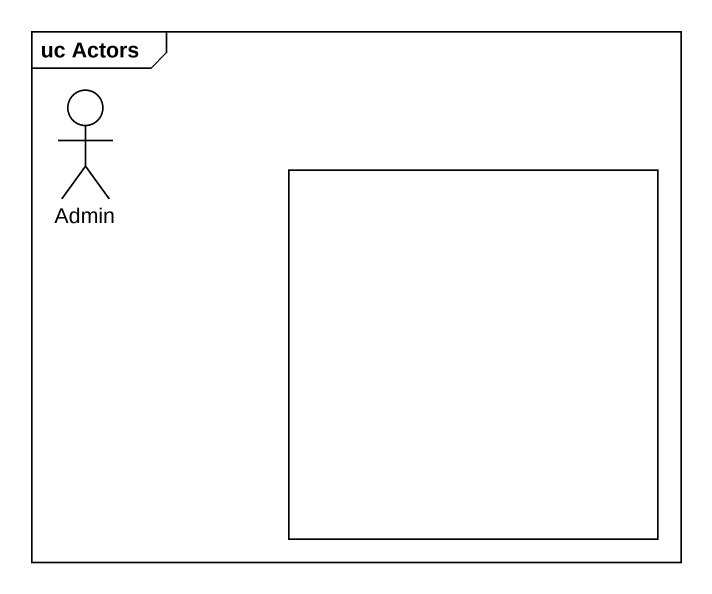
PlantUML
@startuml
mainframe uc Actors
actor Admin
rectangle " " as rectangle1
@enduml
